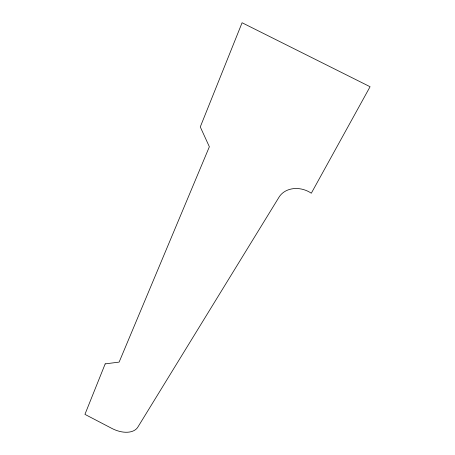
<?xml version="1.0" encoding="UTF-8"?>
<svg xmlns="http://www.w3.org/2000/svg" width="455" height="455" viewBox="0 0 455 455"><rect width="100%" height="100%" fill="white"/><g stroke="black" fill="none" stroke-linecap="round" stroke-linejoin="round"><path stroke-width="0.68" d="M105.185 363.881L84.931 414.363L111.867 428.417A23.279 14.293 29.5 0 0 137.859 427.091L279.137 196.992A23.04 19.082 22.9 0 1 311.311 193.216L370.069 86.729L242.083 22.75L200.28 126.917L209.363 146.766L119.13 362.1L105.185 363.881"/></g></svg>
